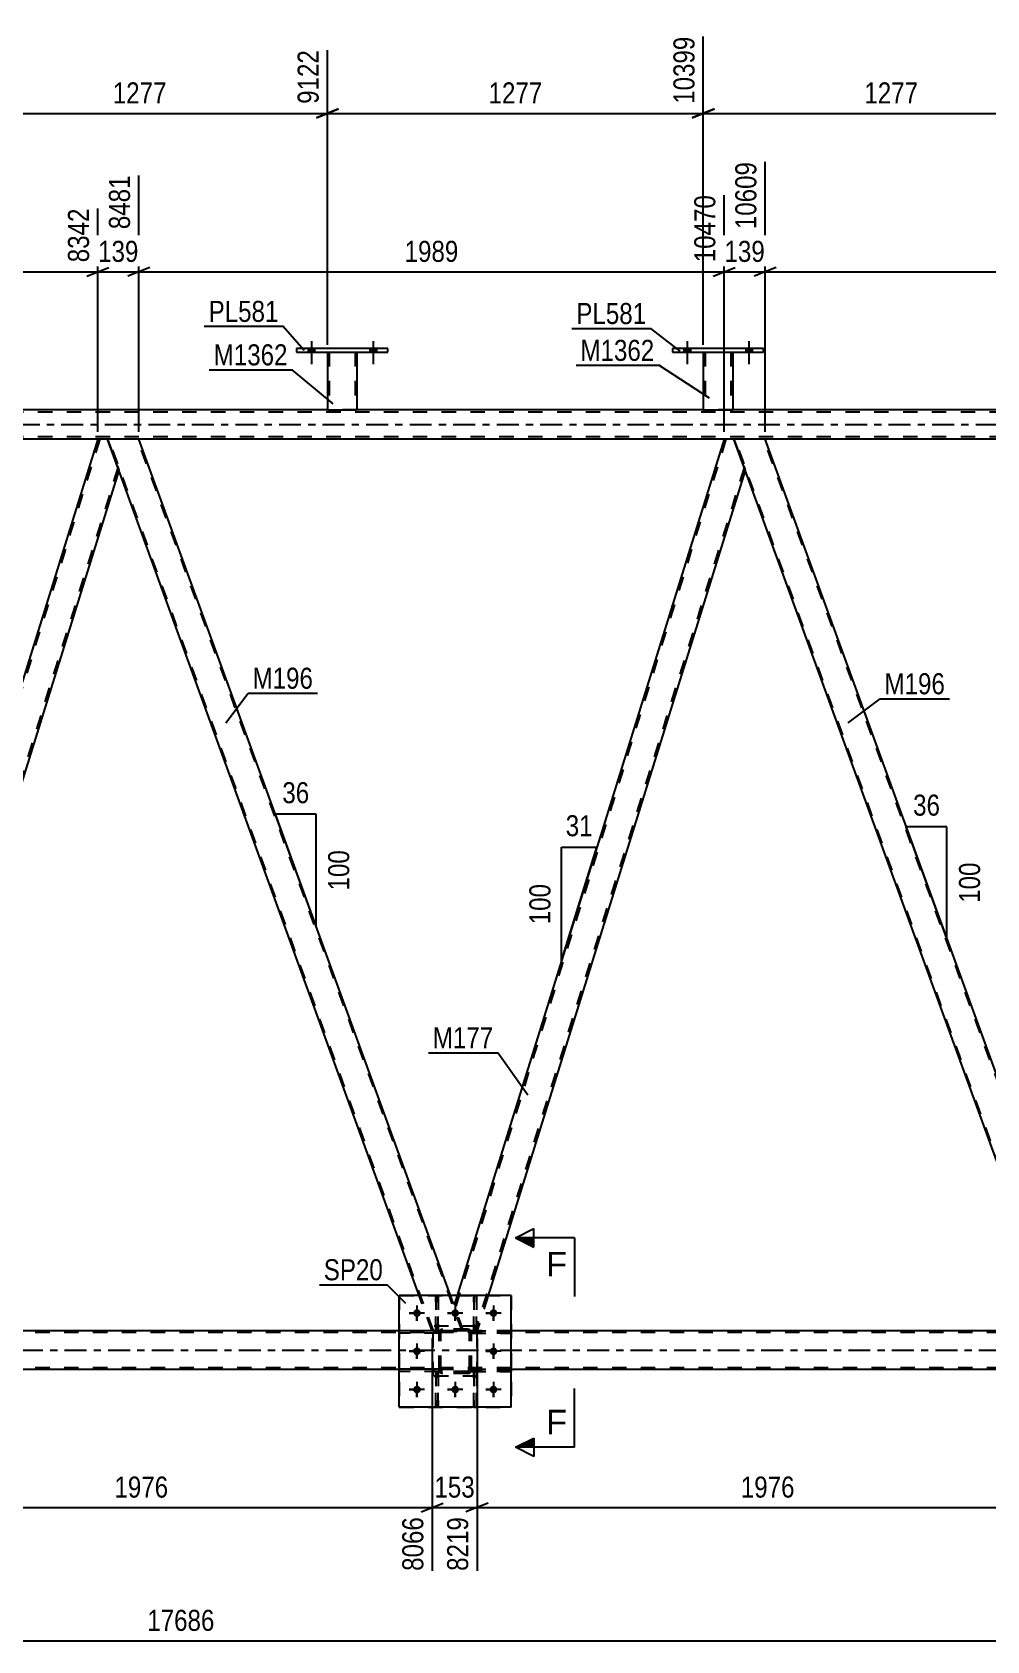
# Model space of a CAD drawing. Header units: millimetres. Extents: x -80 to 761, y -429 to 165.
# Drawn here: x 305.4 to 435.1, y -165.4 to 53.3 of the extents above; entities that cross this region are included whole.
import ezdxf

# ---------------------------------------------------------------- set-up
doc = ezdxf.new("R2010")
doc.units = ezdxf.units.MM
doc.linetypes.add('DXK_LINE_DOT2', pattern=[3.9198, 1.9599, -1.9599])
doc.linetypes.add('DXK_LINE_DOT3', pattern=[5.9187, 2.979, -0.9799, 0.9799, -0.9799])
doc.styles.add('Arial', font='ARIAL.TTF', dxfattribs={"height": 0.2})
doc.styles.add('Arial Narrow', font='ARIALN.TTF', dxfattribs={"height": 0.2})

# ---------------------------------------------------------------- blocks, each defined once
blk = doc.blocks.new('Bolt-814184913-3472 - 3452')
at = {"linetype": 'Continuous'}
for points in [[(393.95, 9.84), (394.83, 9.84), (394.83, 10.32), (393.95, 10.32)], [(402.35, 9.84), (403.23, 9.84), (403.23, 10.32), (402.35, 10.32)]]:
    blk.add_hatch(color=1, dxfattribs=at).paths.add_polyline_path(points)
at = {"color": 1, "linetype": 'Continuous'}
for p, q in [((394.39, 11.32), (394.39, 8.2)), ((402.79, 11.32), (402.79, 8.2)), ((393.95, 10.32), (393.95, 9.84)), ((394.83, 10.32), (394.83, 9.84)), ((402.35, 10.32), (402.35, 9.84)), ((403.23, 10.32), (403.23, 9.84))]:
    blk.add_line(p, q, dxfattribs=at)
blk = doc.blocks.new('Bolt-814184913-3473 - 3452')
at = {"linetype": 'Continuous'}
for points in [[(393.95, 9.84), (394.83, 9.84), (394.83, 10.32), (393.95, 10.32)], [(402.35, 9.84), (403.23, 9.84), (403.23, 10.32), (402.35, 10.32)]]:
    blk.add_hatch(color=1, dxfattribs=at).paths.add_polyline_path(points)
at = {"color": 1, "linetype": 'Continuous'}
for p, q in [((394.39, 11.32), (394.39, 8.2)), ((402.79, 11.32), (402.79, 8.2)), ((393.95, 10.32), (393.95, 9.84)), ((394.83, 10.32), (394.83, 9.84)), ((402.35, 10.32), (402.35, 9.84)), ((403.23, 10.32), (403.23, 9.84))]:
    blk.add_line(p, q, dxfattribs=at)
blk = doc.blocks.new('Bolt-814184913-3476 - 3452')
at = {"linetype": 'Continuous'}
for points in [[(342.87, 9.84), (343.75, 9.84), (343.75, 10.32), (342.87, 10.32)], [(351.27, 9.84), (352.15, 9.84), (352.15, 10.32), (351.27, 10.32)]]:
    blk.add_hatch(color=1, dxfattribs=at).paths.add_polyline_path(points)
at = {"color": 1, "linetype": 'Continuous'}
for p, q in [((343.31, 11.32), (343.31, 8.2)), ((351.71, 11.32), (351.71, 8.2)), ((342.87, 10.32), (342.87, 9.84)), ((343.75, 10.32), (343.75, 9.84)), ((351.27, 10.32), (351.27, 9.84)), ((352.15, 10.32), (352.15, 9.84))]:
    blk.add_line(p, q, dxfattribs=at)
blk = doc.blocks.new('Bolt-814184913-3477 - 3452')
at = {"linetype": 'Continuous'}
for points in [[(342.87, 9.84), (343.75, 9.84), (343.75, 10.32), (342.87, 10.32)], [(351.27, 9.84), (352.15, 9.84), (352.15, 10.32), (351.27, 10.32)]]:
    blk.add_hatch(color=1, dxfattribs=at).paths.add_polyline_path(points)
at = {"color": 1, "linetype": 'Continuous'}
for p, q in [((343.31, 11.32), (343.31, 8.2)), ((351.71, 11.32), (351.71, 8.2)), ((342.87, 10.32), (342.87, 9.84)), ((343.75, 10.32), (343.75, 9.84)), ((351.27, 10.32), (351.27, 9.84)), ((352.15, 10.32), (352.15, 9.84))]:
    blk.add_line(p, q, dxfattribs=at)
blk = doc.blocks.new('Part-814184913-3649 - 3452')
at = {"color": 7, "linetype": 'DXK_LINE_DOT2'}
for p, q in [((365.42, -133.6), (365.42, -128.77)), ((365.42, -128.77), (365.74, -128.77)), ((365.74, -128.77), (365.74, -133.6)), ((365.42, -129.37), (365.74, -129.37)), ((365.74, -133.6), (365.42, -133.6))]:
    blk.add_line(p, q, dxfattribs=at)
blk = doc.blocks.new('Part-814184913-3597 - 3452')
at = {"color": 2, "linetype": 'Continuous'}
for p, q in [((392.39, 10.32), (392.39, 9.84)), ((404.79, 10.32), (392.39, 10.32)), ((392.39, 9.84), (404.79, 9.84)), ((404.79, 9.84), (404.79, 10.32))]:
    blk.add_line(p, q, dxfattribs=at)
blk = doc.blocks.new('Part-814184913-3602 - 3452')
at = {"color": 2, "linetype": 'Continuous'}
for p, q in [((396.59, 9.84), (396.59, 2)), ((400.59, 9.84), (400.59, 2)), ((396.59, 2), (400.59, 2))]:
    blk.add_line(p, q, dxfattribs=at)
at = {"color": 7, "linetype": 'DXK_LINE_DOT2'}
for p, q in [((396.59, 9.84), (400.59, 9.84)), ((396.59, 9.84), (396.59, 9.84)), ((396.59, 9.84), (396.59, 9.84)), ((396.83, 9.84), (396.83, 2)), ((400.35, 9.84), (400.35, 2)), ((400.59, 9.84), (400.59, 9.84)), ((400.59, 9.84), (400.59, 9.84)), ((400.3, 2), (400.34, 2)), ((400.3, 2), (400.34, 2)), ((400.34, 2), (400.35, 2)), ((400.34, 2), (400.35, 2))]:
    blk.add_line(p, q, dxfattribs=at)
blk = doc.blocks.new('Part-814184913-3617 - 3452')
at = {"color": 2, "linetype": 'Continuous'}
for p, q in [((341.31, 10.32), (341.31, 9.84)), ((353.71, 10.32), (341.31, 10.32)), ((341.31, 9.84), (353.71, 9.84)), ((353.71, 9.84), (353.71, 10.32))]:
    blk.add_line(p, q, dxfattribs=at)
blk = doc.blocks.new('Part-814184913-3622 - 3452')
at = {"color": 2, "linetype": 'Continuous'}
for p, q in [((345.51, 9.84), (345.51, 2)), ((349.51, 9.84), (349.51, 2)), ((345.51, 2), (349.51, 2))]:
    blk.add_line(p, q, dxfattribs=at)
at = {"color": 7, "linetype": 'DXK_LINE_DOT2'}
for p, q in [((345.51, 9.84), (349.51, 9.84)), ((345.51, 9.84), (345.51, 9.84)), ((345.51, 9.84), (345.51, 9.84)), ((345.75, 9.84), (345.75, 2)), ((349.27, 9.84), (349.27, 2)), ((349.51, 9.84), (349.51, 9.84)), ((349.51, 9.84), (349.51, 9.84)), ((349.22, 2), (349.26, 2)), ((349.22, 2), (349.26, 2)), ((349.26, 2), (349.27, 2)), ((349.26, 2), (349.27, 2))]:
    blk.add_line(p, q, dxfattribs=at)
blk = doc.blocks.new('Part-814184913-3703 - 3452')
at = {"color": 2, "linetype": 'Continuous'}
for p, q in [((319.86, -2), (315.61, -2)), ((362.23, -118.41), (319.86, -2)), ((357.97, -118.41), (317.14, -6.2))]:
    blk.add_line(p, q, dxfattribs=at)
at = {"color": 7, "linetype": 'DXK_LINE_DOT2'}
for p, q in [((315.61, -2), (317.14, -6.2)), ((359.9, -123.22), (315.78, -2)), ((363.81, -123.22), (319.69, -2)), ((359.73, -123.22), (357.97, -118.41)), ((363.98, -123.22), (362.23, -118.41)), ((363.98, -123.22), (359.73, -123.22))]:
    blk.add_line(p, q, dxfattribs=at)
blk = doc.blocks.new('Part-814184913-3708 - 3452')
at = {"color": 2, "linetype": 'Continuous'}
for p, q in [((314.29, -2), (277.59, -119.75)), ((315.61, -2), (314.29, -2)), ((317.14, -6.2), (315.61, -2)), ((317.15, -6.25), (280.69, -123.22)), ((278.85, -123.22), (277.6, -119.8))]:
    blk.add_line(p, q, dxfattribs=at)
at = {"color": 7, "linetype": 'DXK_LINE_DOT2'}
for p, q in [((314.54, -2), (277.72, -120.12)), ((317.02, -5.88), (280.44, -123.22)), ((317.15, -6.25), (317.14, -6.2)), ((317.15, -6.25), (317.14, -6.2)), ((277.59, -119.75), (277.6, -119.8)), ((280.69, -123.22), (278.85, -123.22))]:
    blk.add_line(p, q, dxfattribs=at)
blk = doc.blocks.new('Part-814184913-3718 - 3452')
at = {"color": 7, "linetype": 'DXK_LINE_DOT2'}
for p, q in [((355.27, -118.41), (370.47, -118.41)), ((355.27, -118.41), (355.27, -133.61)), ((370.47, -118.41), (370.47, -133.61)), ((355.27, -133.61), (370.47, -133.61))]:
    blk.add_line(p, q, dxfattribs=at)
blk = doc.blocks.new('Part-814184913-3723 - 3452')
at = {"color": 7, "linetype": 'DXK_LINE_DOT2'}
for p, q in [((640.93, -123.46), (37.91, -123.46)), ((370.47, -123.22), (355.27, -123.22)), ((640.93, -128.26), (37.12, -128.26)), ((370.47, -128.5), (355.27, -128.5))]:
    blk.add_line(p, q, dxfattribs=at)
at = {"color": 2, "linetype": 'Continuous'}
for p, q in [((355.27, -123.22), (200.2, -123.22)), ((525.54, -123.22), (370.47, -123.22)), ((355.27, -128.5), (200.2, -128.5)), ((525.54, -128.5), (370.47, -128.5))]:
    blk.add_line(p, q, dxfattribs=at)
at = {"color": 7, "linetype": 'DXK_LINE_DOT3'}
blk.add_line((37.51, -125.86), (640.93, -125.86), dxfattribs=at)
blk = doc.blocks.new('Part-814184913-3728 - 3452')
at = {"color": 2, "linetype": 'Continuous'}
for p, q in [((370.47, -118.41), (355.27, -118.41)), ((355.27, -133.61), (355.27, -118.41)), ((370.47, -133.61), (370.47, -118.41)), ((370.47, -133.61), (355.27, -133.61))]:
    blk.add_line(p, q, dxfattribs=at)
blk = doc.blocks.new('Part-814184913-3860 - 3452')
at = {"color": 7, "linetype": 'DXK_LINE_DOT2'}
for p, q in [((365.87, -122.6), (359.87, -122.6)), ((359.87, -129.4), (359.87, -122.6)), ((365.87, -129.4), (365.87, -122.6)), ((365.87, -129.4), (359.87, -129.4))]:
    blk.add_line(p, q, dxfattribs=at)
blk = doc.blocks.new('Part-814184913-3731 - 3452')
at = {"color": 7, "linetype": 'DXK_LINE_DOT2'}
for p, q in [((360.22, -123.25), (360.22, -118.4)), ((360.22, -118.4), (360.54, -118.4)), ((360.54, -118.4), (360.54, -123.25)), ((360.22, -122.65), (360.54, -122.65)), ((360.54, -123.25), (360.22, -123.25))]:
    blk.add_line(p, q, dxfattribs=at)
blk = doc.blocks.new('Part-814184913-3752 - 3452')
at = {"color": 7, "linetype": 'DXK_LINE_DOT2'}
for p, q in [((629.53, 1.68), (25.23, 1.68)), ((349.51, 2), (345.51, 2)), ((400.59, 2), (396.59, 2)), ((629.53, -1.68), (25.23, -1.68)), ((319.86, -2), (314.29, -2)), ((405, -2), (399.42, -2))]:
    blk.add_line(p, q, dxfattribs=at)
at = {"color": 7, "linetype": 'DXK_LINE_DOT3'}
blk.add_line((25.23, 0), (629.53, 0), dxfattribs=at)
at = {"color": 2, "linetype": 'Continuous'}
for p, q in [((345.51, 2), (298.43, 2)), ((396.59, 2), (349.51, 2)), ((447.68, 2), (400.59, 2)), ((314.29, -2), (234.73, -2)), ((399.42, -2), (319.86, -2)), ((484.56, -2), (405, -2))]:
    blk.add_line(p, q, dxfattribs=at)
blk = doc.blocks.new('Part-814184913-3758 - 3452')
at = {"color": 7, "linetype": 'DXK_LINE_DOT2'}
for p, q in [((399.67, -2), (362.86, -120.12)), ((402.15, -5.88), (365.58, -123.22)), ((402.29, -6.25), (402.27, -6.2)), ((402.29, -6.25), (402.27, -6.2)), ((363.14, -118.41), (362.72, -119.75)), ((363.98, -123.22), (362.72, -119.75)), ((367.33, -118.41), (365.83, -123.22)), ((365.83, -123.22), (363.98, -123.22))]:
    blk.add_line(p, q, dxfattribs=at)
at = {"color": 2, "linetype": 'Continuous'}
for p, q in [((399.42, -2), (363.14, -118.41)), ((400.74, -2), (399.42, -2)), ((402.27, -6.2), (400.74, -2)), ((402.29, -6.25), (367.33, -118.41))]:
    blk.add_line(p, q, dxfattribs=at)
blk = doc.blocks.new('Part-814184913-3892 - 3452')
at = {"color": 7, "linetype": 'DXK_LINE_DOT2'}
for p, q in [((360.67, -128.44), (355.27, -128.44)), ((355.27, -128.76), (355.27, -128.44)), ((360.67, -128.76), (355.27, -128.76)), ((360.07, -128.76), (360.07, -128.44)), ((360.67, -128.44), (360.67, -128.76))]:
    blk.add_line(p, q, dxfattribs=at)
blk = doc.blocks.new('Part-814184913-3763 - 3452')
at = {"color": 2, "linetype": 'Continuous'}
for p, q in [((405, -2), (400.74, -2)), ((447.87, -119.8), (405, -2)), ((444.86, -123.22), (402.27, -6.2))]:
    blk.add_line(p, q, dxfattribs=at)
at = {"color": 7, "linetype": 'DXK_LINE_DOT2'}
for p, q in [((400.74, -2), (402.27, -6.2)), ((445.03, -123.22), (400.91, -2)), ((448.95, -123.22), (404.83, -2)), ((449.12, -123.22), (447.87, -119.8)), ((444.86, -123.22), (449.12, -123.22))]:
    blk.add_line(p, q, dxfattribs=at)
blk = doc.blocks.new('Part-814184913-3890 - 3452')
at = {"color": 7, "linetype": 'DXK_LINE_DOT2'}
for p, q in [((365.07, -128.76), (365.07, -128.44)), ((365.07, -128.44), (370.47, -128.44)), ((370.47, -128.76), (365.07, -128.76)), ((365.67, -128.76), (365.67, -128.44)), ((370.47, -128.44), (370.47, -128.76))]:
    blk.add_line(p, q, dxfattribs=at)
blk = doc.blocks.new('Part-814184913-3888 - 3452')
at = {"color": 7, "linetype": 'DXK_LINE_DOT2'}
for p, q in [((365.87, -122.6), (359.87, -122.6)), ((359.87, -129.4), (359.87, -122.6)), ((365.87, -129.4), (365.87, -122.6)), ((365.87, -129.4), (359.87, -129.4))]:
    blk.add_line(p, q, dxfattribs=at)
blk = doc.blocks.new('Part-814184913-3778 - 3452')
at = {"color": 7, "linetype": 'DXK_LINE_DOT2'}
for p, q in [((370.47, -123.24), (365.07, -123.24)), ((365.07, -123.24), (365.07, -123.56)), ((365.07, -123.56), (370.47, -123.56)), ((365.67, -123.56), (365.67, -123.24)), ((370.47, -123.56), (370.47, -123.24))]:
    blk.add_line(p, q, dxfattribs=at)
blk = doc.blocks.new('Part-814184913-3781 - 3452')
at = {"color": 7, "linetype": 'DXK_LINE_DOT2'}
for p, q in [((370.47, -128.44), (365.07, -128.44)), ((365.07, -128.44), (365.07, -128.76)), ((365.07, -128.76), (370.47, -128.76)), ((365.67, -128.76), (365.67, -128.44)), ((370.47, -128.76), (370.47, -128.44))]:
    blk.add_line(p, q, dxfattribs=at)
blk = doc.blocks.new('Part-814184913-3784 - 3452')
at = {"color": 7, "linetype": 'DXK_LINE_DOT2'}
for p, q in [((360.67, -123.24), (355.27, -123.24)), ((355.27, -123.24), (355.27, -123.56)), ((360.67, -123.56), (355.27, -123.56)), ((360.07, -123.56), (360.07, -123.24)), ((360.67, -123.56), (360.67, -123.24))]:
    blk.add_line(p, q, dxfattribs=at)
blk = doc.blocks.new('Part-814184913-3787 - 3452')
at = {"color": 7, "linetype": 'DXK_LINE_DOT2'}
for p, q in [((360.67, -128.44), (355.27, -128.44)), ((355.27, -128.44), (355.27, -128.76)), ((360.67, -128.76), (355.27, -128.76)), ((360.07, -128.76), (360.07, -128.44)), ((360.67, -128.76), (360.67, -128.44))]:
    blk.add_line(p, q, dxfattribs=at)
blk = doc.blocks.new('Part-814184913-3813 - 3452')
at = {"color": 7, "linetype": 'DXK_LINE_DOT2'}
for p, q in [((360.54, -128.77), (360.22, -128.77)), ((360.22, -128.77), (360.22, -133.6)), ((360.54, -133.6), (360.54, -128.77)), ((360.22, -129.37), (360.54, -129.37)), ((360.22, -133.6), (360.54, -133.6))]:
    blk.add_line(p, q, dxfattribs=at)
blk = doc.blocks.new('Part-814184913-3836 - 3452')
at = {"color": 7, "linetype": 'DXK_LINE_DOT2'}
for p, q in [((365.74, -128.77), (365.42, -128.77)), ((365.42, -128.77), (365.42, -133.6)), ((365.74, -133.6), (365.74, -128.77)), ((365.42, -129.37), (365.74, -129.37)), ((365.42, -133.6), (365.74, -133.6))]:
    blk.add_line(p, q, dxfattribs=at)
blk = doc.blocks.new('Part-814184913-3847 - 3452')
at = {"color": 7, "linetype": 'DXK_LINE_DOT2'}
for p, q in [((365.42, -123.25), (365.42, -118.4)), ((365.42, -118.4), (365.74, -118.4)), ((365.74, -118.4), (365.74, -123.25)), ((365.42, -122.65), (365.74, -122.65)), ((365.74, -123.25), (365.42, -123.25))]:
    blk.add_line(p, q, dxfattribs=at)
blk = doc.blocks.new('Bolt-814184913-3848 - 3452')
at = {"linetype": 'Continuous'}
for points in [[(358.19, -120.81, -1), (357.15, -120.81, -1)], [(363.39, -120.81, -1), (362.35, -120.81, -1)], [(368.59, -120.81, -1), (367.55, -120.81, -1)], [(358.19, -126.01, -1), (357.15, -126.01, -1)], [(368.59, -126.01, -1), (367.55, -126.01, -1)], [(358.19, -131.21, -1), (357.15, -131.21, -1)], [(363.39, -131.21, -1), (362.35, -131.21, -1)], [(368.59, -131.21, -1), (367.55, -131.21, -1)]]:
    blk.add_hatch(color=1, dxfattribs=at).paths.add_polyline_path(points)
at = {"color": 1, "linetype": 'Continuous'}
for p, q in [((357.67, -119.77), (357.67, -121.85)), ((362.87, -119.77), (362.87, -121.85)), ((368.07, -119.77), (368.07, -121.85)), ((358.71, -120.81), (356.63, -120.81)), ((363.91, -120.81), (361.83, -120.81)), ((369.11, -120.81), (367.03, -120.81)), ((358.71, -126.01), (356.63, -126.01)), ((357.67, -124.97), (357.67, -127.05)), ((369.11, -126.01), (367.03, -126.01)), ((368.07, -124.97), (368.07, -127.05)), ((358.71, -131.21), (356.63, -131.21)), ((357.67, -130.17), (357.67, -132.25)), ((363.91, -131.21), (361.83, -131.21)), ((362.87, -130.17), (362.87, -132.25)), ((369.11, -131.21), (367.03, -131.21)), ((368.07, -130.17), (368.07, -132.25))]:
    blk.add_line(p, q, dxfattribs=at)
blk = doc.blocks.new('Bolt-814184913-3849 - 3452')
at = {"color": 1, "linetype": 'Continuous'}
for p, q in [((357.67, -119.77), (357.67, -120.46)), ((362.87, -119.77), (362.87, -120.46)), ((368.07, -119.77), (368.07, -120.46)), ((356.63, -120.81), (357.32, -120.81)), ((357.67, -121.85), (357.67, -121.15)), ((358.71, -120.81), (358.01, -120.81)), ((361.83, -120.81), (362.52, -120.81)), ((362.87, -121.85), (362.87, -121.15)), ((363.91, -120.81), (363.21, -120.81)), ((367.03, -120.81), (367.72, -120.81)), ((368.07, -121.85), (368.07, -121.15)), ((369.11, -120.81), (368.41, -120.81)), ((356.63, -126.01), (357.32, -126.01)), ((357.67, -124.97), (357.67, -125.66)), ((357.67, -127.05), (357.67, -126.35)), ((358.71, -126.01), (358.01, -126.01)), ((367.03, -126.01), (367.72, -126.01)), ((368.07, -124.97), (368.07, -125.66)), ((368.07, -127.05), (368.07, -126.35)), ((369.11, -126.01), (368.41, -126.01)), ((356.63, -131.21), (357.32, -131.21)), ((357.67, -130.17), (357.67, -130.86)), ((358.71, -131.21), (358.01, -131.21)), ((361.83, -131.21), (362.52, -131.21)), ((362.87, -130.17), (362.87, -130.86)), ((363.91, -131.21), (363.21, -131.21)), ((367.03, -131.21), (367.72, -131.21)), ((368.07, -130.17), (368.07, -130.86)), ((369.11, -131.21), (368.41, -131.21)), ((357.67, -132.25), (357.67, -131.55)), ((362.87, -132.25), (362.87, -131.55)), ((368.07, -132.25), (368.07, -131.55))]:
    blk.add_line(p, q, dxfattribs=at)
blk = doc.blocks.new('Part-814184913-3855 - 3452')
at = {"color": 7, "linetype": 'DXK_LINE_DOT2'}
for p, q in [((360.22, -133.6), (360.22, -128.77)), ((360.22, -128.77), (360.54, -128.77)), ((360.54, -128.77), (360.54, -133.6)), ((360.22, -129.37), (360.54, -129.37)), ((360.54, -133.6), (360.22, -133.6))]:
    blk.add_line(p, q, dxfattribs=at)
blk = doc.blocks.new('Part-814184913-3859 - 3452')
at = {"color": 7, "linetype": 'DXK_LINE_DOT2'}
for p, q in [((360.67, -123.49), (360.7, -123.3)), ((360.7, -123.3), (360.67, -123.49)), ((360.67, -128.53), (360.67, -123.49)), ((360.91, -123.49), (360.93, -123.39)), ((360.91, -128.53), (360.91, -123.49)), ((360.93, -123.39), (360.98, -123.32)), ((360.96, -123.04), (361.15, -123.01)), ((361.15, -123.01), (360.96, -123.04)), ((360.98, -123.32), (361.06, -123.26)), ((361.06, -123.26), (361.15, -123.25)), ((364.59, -123.01), (361.15, -123.01)), ((361.15, -123.25), (364.59, -123.25)), ((364.59, -123.01), (364.77, -123.04)), ((364.77, -123.04), (364.59, -123.01)), ((364.59, -123.25), (364.68, -123.26)), ((364.68, -123.26), (364.76, -123.32)), ((364.76, -123.32), (364.81, -123.39)), ((364.81, -123.39), (364.83, -123.49)), ((364.83, -128.53), (364.83, -123.49)), ((365.03, -123.3), (365.07, -123.49)), ((365.07, -123.49), (365.03, -123.3)), ((365.07, -128.53), (365.07, -123.49)), ((360.7, -128.71), (360.67, -128.53)), ((360.67, -128.53), (360.7, -128.71)), ((360.93, -128.62), (360.91, -128.53)), ((360.98, -128.69), (360.93, -128.62)), ((361.15, -129.01), (360.96, -128.97)), ((360.96, -128.97), (361.15, -129.01)), ((361.06, -128.75), (360.98, -128.69)), ((361.15, -128.77), (361.06, -128.75)), ((364.59, -128.77), (361.15, -128.77)), ((364.59, -129.01), (361.15, -129.01)), ((364.68, -128.75), (364.59, -128.77)), ((364.77, -128.97), (364.59, -129.01)), ((364.59, -129.01), (364.77, -128.97)), ((364.76, -128.69), (364.68, -128.75)), ((364.81, -128.62), (364.76, -128.69)), ((364.83, -128.53), (364.81, -128.62)), ((365.07, -128.53), (365.03, -128.71)), ((365.03, -128.71), (365.07, -128.53))]:
    blk.add_line(p, q, dxfattribs=at)
at = {"color": 7, "linetype": 'DXK_LINE_DOT3'}
blk.add_line((362.87, -126.01), (362.87, -126.01), dxfattribs=at)
at = {"color": 7, "linetype": 'DXK_LINE_DOT2'}
for centre, start, end in [((361.15, -123.49), 112.5, 157.5), ((361.15, -123.49), 112.5, 157.5), ((364.59, -123.49), 22.5, 67.5), ((364.59, -123.49), 22.5, 67.5), ((361.15, -128.53), 202.5, 247.5), ((361.15, -128.53), 202.5, 247.5), ((364.59, -128.53), 292.5, 337.5), ((364.59, -128.53), 292.5, 337.5)]:
    blk.add_arc(centre, 0.48, start, end, dxfattribs=at)
blk = doc.blocks.new('Part-814184913-3861 - 3452')
at = {"color": 7, "linetype": 'DXK_LINE_DOT2'}
for p, q in [((365.07, -123.56), (365.07, -123.24)), ((365.07, -123.24), (370.47, -123.24)), ((370.47, -123.56), (365.07, -123.56)), ((365.67, -123.56), (365.67, -123.24)), ((370.47, -123.24), (370.47, -123.56))]:
    blk.add_line(p, q, dxfattribs=at)
blk = doc.blocks.new('Part-814184913-3864 - 3452')
at = {"color": 7, "linetype": 'DXK_LINE_DOT2'}
for p, q in [((365.42, -118.4), (365.42, -123.25)), ((365.74, -118.4), (365.42, -118.4)), ((365.74, -123.25), (365.74, -118.4)), ((365.42, -122.65), (365.74, -122.65)), ((365.42, -123.25), (365.74, -123.25))]:
    blk.add_line(p, q, dxfattribs=at)
blk = doc.blocks.new('Part-814184913-3889 - 3452')
at = {"color": 7, "linetype": 'DXK_LINE_DOT2'}
for p, q in [((360.67, -123.49), (360.7, -123.3)), ((360.7, -123.3), (360.67, -123.49)), ((360.67, -128.53), (360.67, -123.49)), ((360.91, -123.49), (360.93, -123.39)), ((360.91, -128.53), (360.91, -123.49)), ((360.93, -123.39), (360.98, -123.32)), ((360.96, -123.04), (361.15, -123.01)), ((361.15, -123.01), (360.96, -123.04)), ((360.98, -123.32), (361.06, -123.26)), ((361.06, -123.26), (361.15, -123.25)), ((364.59, -123.01), (361.15, -123.01)), ((361.15, -123.25), (364.59, -123.25)), ((364.59, -123.01), (364.77, -123.04)), ((364.77, -123.04), (364.59, -123.01)), ((364.59, -123.25), (364.68, -123.26)), ((364.68, -123.26), (364.76, -123.32)), ((364.76, -123.32), (364.81, -123.39)), ((364.81, -123.39), (364.83, -123.49)), ((364.83, -128.53), (364.83, -123.49)), ((365.03, -123.3), (365.07, -123.49)), ((365.07, -123.49), (365.03, -123.3)), ((365.07, -128.53), (365.07, -123.49)), ((360.7, -128.71), (360.67, -128.53)), ((360.67, -128.53), (360.7, -128.71)), ((360.93, -128.62), (360.91, -128.53)), ((360.98, -128.69), (360.93, -128.62)), ((361.15, -129.01), (360.96, -128.97)), ((360.96, -128.97), (361.15, -129.01)), ((361.06, -128.75), (360.98, -128.69)), ((361.15, -128.77), (361.06, -128.75)), ((364.59, -128.77), (361.15, -128.77)), ((364.59, -129.01), (361.15, -129.01)), ((364.68, -128.75), (364.59, -128.77)), ((364.77, -128.97), (364.59, -129.01)), ((364.59, -129.01), (364.77, -128.97)), ((364.76, -128.69), (364.68, -128.75)), ((364.81, -128.62), (364.76, -128.69)), ((364.83, -128.53), (364.81, -128.62)), ((365.07, -128.53), (365.03, -128.71)), ((365.03, -128.71), (365.07, -128.53))]:
    blk.add_line(p, q, dxfattribs=at)
at = {"color": 7, "linetype": 'DXK_LINE_DOT3'}
blk.add_line((362.87, -126.01), (362.87, -126.01), dxfattribs=at)
at = {"color": 7, "linetype": 'DXK_LINE_DOT2'}
for centre, start, end in [((361.15, -123.49), 112.5, 157.5), ((361.15, -123.49), 112.5, 157.5), ((364.59, -123.49), 22.5, 67.5), ((364.59, -123.49), 22.5, 67.5), ((361.15, -128.53), 202.5, 247.5), ((361.15, -128.53), 202.5, 247.5), ((364.59, -128.53), 292.5, 337.5), ((364.59, -128.53), 292.5, 337.5)]:
    blk.add_arc(centre, 0.48, start, end, dxfattribs=at)
blk = doc.blocks.new('Part-814184913-3891 - 3452')
at = {"color": 7, "linetype": 'DXK_LINE_DOT2'}
for p, q in [((360.67, -123.24), (355.27, -123.24)), ((355.27, -123.56), (355.27, -123.24)), ((360.67, -123.56), (355.27, -123.56)), ((360.07, -123.56), (360.07, -123.24)), ((360.67, -123.24), (360.67, -123.56))]:
    blk.add_line(p, q, dxfattribs=at)
blk = doc.blocks.new('Part-814184913-3893 - 3452')
at = {"color": 7, "linetype": 'DXK_LINE_DOT2'}
for p, q in [((360.22, -118.4), (360.22, -123.25)), ((360.54, -118.4), (360.22, -118.4)), ((360.54, -123.25), (360.54, -118.4)), ((360.22, -122.65), (360.54, -122.65)), ((360.22, -123.25), (360.54, -123.25))]:
    blk.add_line(p, q, dxfattribs=at)
blk = doc.blocks.new('StraightDimension-814184913-4367 - 3452')
at = {"color": 7, "linetype": 'Continuous'}
for p, q in [((319.86, -1), (319.86, 33.87)), ((399.42, -1), (399.42, 31.2)), ((321.36, 21.36), (318.36, 20.16)), ((319.86, 20.76), (399.42, 20.76)), ((397.92, 20.16), (400.92, 21.36))]:
    blk.add_line(p, q, dxfattribs=at)
at = {"color": 0, "linetype": 'Continuous'}
blk.add_wipeout([(398.82, 31.8), (394.62, 31.8), (394.62, 21.46), (398.82, 21.46)], dxfattribs=at)
at = {"color": 0}
blk.add_wipeout([(363.9, 21.51), (363.9, 25.71), (355.39, 25.71), (355.39, 21.51)], dxfattribs=at)
at = {"color": 3, "linetype": 'Continuous', "style": 'Arial Narrow'}
blk.add_text('10470', height=2.863, rotation=90.0002, dxfattribs=at).set_placement((398.22, 22.06))
at = {"color": 3, "style": 'Arial Narrow'}
blk.add_text('1989', height=2.863, dxfattribs=at).set_placement((355.99, 22.11))
blk = doc.blocks.new('StraightDimension-814184913-17701 - 3452')
at = {"color": 7, "linetype": 'Continuous'}
for p, q in [((359.73, -124.22), (359.73, -155.86)), ((365.83, -124.22), (365.83, -155.86)), ((358.23, -147.85), (361.23, -146.65)), ((359.73, -147.25), (365.83, -147.25)), ((367.33, -146.65), (364.33, -147.85))]:
    blk.add_line(p, q, dxfattribs=at)
at = {"color": 0}
blk.add_wipeout([(366.12, -146.5), (366.12, -142.3), (359.44, -142.3), (359.44, -146.5)], dxfattribs=at)
at = {"color": 0, "linetype": 'Continuous'}
blk.add_wipeout([(365.23, -147.95), (361.03, -147.95), (361.03, -156.46), (365.23, -156.46)], dxfattribs=at)
at = {"color": 3, "style": 'Arial Narrow'}
blk.add_text('153', height=2.863, dxfattribs=at).set_placement((360.04, -145.9))
at = {"color": 3, "linetype": 'Continuous', "style": 'Arial Narrow'}
blk.add_text('8219', height=2.863, rotation=90.0002, dxfattribs=at).set_placement((364.63, -155.86))
blk = doc.blocks.new('StraightDimension-814184913-17962 - 3452')
at = {"color": 7, "linetype": 'Continuous'}
for p, q in [((294.43, 10.84), (294.43, 50.91)), ((345.51, 10.84), (345.51, 50.91)), ((295.93, 42.9), (292.93, 41.7)), ((294.43, 42.3), (345.51, 42.3)), ((344.01, 41.7), (347.01, 42.9))]:
    blk.add_line(p, q, dxfattribs=at)
at = {"color": 0, "linetype": 'Continuous'}
blk.add_wipeout([(344.91, 51.51), (340.71, 51.51), (340.71, 43), (344.91, 43)], dxfattribs=at)
at = {"color": 0}
blk.add_wipeout([(324.23, 43.05), (324.23, 47.25), (315.72, 47.25), (315.72, 43.05)], dxfattribs=at)
at = {"color": 3, "linetype": 'Continuous', "style": 'Arial Narrow'}
blk.add_text('9122', height=2.863, rotation=90.0002, dxfattribs=at).set_placement((344.31, 43.6))
at = {"color": 3, "style": 'Arial Narrow'}
blk.add_text('1277', height=2.863, dxfattribs=at).set_placement((316.32, 43.65))
blk = doc.blocks.new('StraightDimension-814184913-17700 - 3452')
at = {"color": 7, "linetype": 'Continuous'}
for p, q in [((365.83, -124.22), (365.83, -155.86)), ((444.86, -124.22), (444.86, -157.69)), ((367.33, -146.65), (364.33, -147.85)), ((365.83, -147.25), (444.86, -147.25)), ((443.36, -147.85), (446.36, -146.65))]:
    blk.add_line(p, q, dxfattribs=at)
at = {"color": 0}
blk.add_wipeout([(409.6, -146.5), (409.6, -142.3), (401.09, -142.3), (401.09, -146.5)], dxfattribs=at)
at = {"color": 0, "linetype": 'Continuous'}
blk.add_wipeout([(444.26, -147.95), (440.06, -147.95), (440.06, -158.29), (444.26, -158.29)], dxfattribs=at)
at = {"color": 3, "style": 'Arial Narrow'}
blk.add_text('1976', height=2.863, dxfattribs=at).set_placement((401.69, -145.9))
at = {"color": 3, "linetype": 'Continuous', "style": 'Arial Narrow'}
blk.add_text('10195', height=2.863, rotation=90.0002, dxfattribs=at).set_placement((443.66, -157.69))
blk = doc.blocks.new('AngleDimension-814184913-5009 - 3452')
at = {"color": 7, "linetype": 'Continuous'}
for p, q in [((426.76, -61.78), (424.17, -54.68)), ((429.71, -54.68), (424.17, -54.68)), ((429.71, -69.9), (424.17, -54.68)), ((429.71, -69.9), (429.71, -54.68))]:
    blk.add_line(p, q, dxfattribs=at)
at = {"color": 0}
for points in [[(429.37, -53.78), (429.37, -49.58), (424.51, -49.58), (424.51, -53.78)], [(434.81, -58.95), (430.61, -58.95), (430.61, -65.63), (434.81, -65.63)]]:
    blk.add_wipeout(points, dxfattribs=at)
at = {"color": 3, "style": 'Arial Narrow'}
blk.add_text('36', height=2.863, dxfattribs=at).set_placement((425.11, -53.18))
blk.add_text('100', height=2.863, rotation=90.0002, dxfattribs=at).set_placement((434.21, -65.03))
blk = doc.blocks.new('StraightDimension-814184913-4540 - 3452')
at = {"color": 7, "linetype": 'Continuous'}
blk.add_line((-0.64, -165.37), (651.79, -165.37), dxfattribs=at)
at = {"color": 0}
blk.add_wipeout([(330.75, -164.62), (330.75, -160.42), (320.41, -160.42), (320.41, -164.62)], dxfattribs=at)
at = {"color": 3, "style": 'Arial Narrow'}
blk.add_text('17686', height=2.863, dxfattribs=at).set_placement((321.01, -164.02))
blk = doc.blocks.new('StraightDimension-814184913-4415 - 3452')
at = {"color": 7, "linetype": 'Continuous'}
for p, q in [((234.73, -1), (234.73, 33.87)), ((314.29, -1), (314.29, 29.37)), ((236.23, 21.36), (233.23, 20.16)), ((234.73, 20.76), (314.29, 20.76)), ((312.79, 20.16), (315.79, 21.36))]:
    blk.add_line(p, q, dxfattribs=at)
at = {"color": 0, "linetype": 'Continuous'}
blk.add_wipeout([(313.69, 29.97), (309.49, 29.97), (309.49, 21.46), (313.69, 21.46)], dxfattribs=at)
at = {"color": 0}
blk.add_wipeout([(278.77, 21.51), (278.77, 25.71), (270.25, 25.71), (270.25, 21.51)], dxfattribs=at)
at = {"color": 3, "linetype": 'Continuous', "style": 'Arial Narrow'}
blk.add_text('8342', height=2.863, rotation=90.0002, dxfattribs=at).set_placement((313.09, 22.06))
at = {"color": 3, "style": 'Arial Narrow'}
blk.add_text('1989', height=2.863, dxfattribs=at).set_placement((270.85, 22.11))
blk = doc.blocks.new('StraightDimension-814184913-4319 - 3452')
at = {"color": 7, "linetype": 'Continuous'}
for p, q in [((405, -1), (405, 35.7)), ((484.56, -1), (484.56, 31.2)), ((406.5, 21.36), (403.5, 20.16)), ((405, 20.76), (484.56, 20.76)), ((483.06, 20.16), (486.06, 21.36))]:
    blk.add_line(p, q, dxfattribs=at)
at = {"color": 0, "linetype": 'Continuous'}
blk.add_wipeout([(483.96, 31.8), (479.76, 31.8), (479.76, 21.46), (483.96, 21.46)], dxfattribs=at)
at = {"color": 0}
blk.add_wipeout([(449.03, 21.51), (449.03, 25.71), (440.52, 25.71), (440.52, 21.51)], dxfattribs=at)
at = {"color": 3, "linetype": 'Continuous', "style": 'Arial Narrow'}
blk.add_text('12598', height=2.863, rotation=90.0002, dxfattribs=at).set_placement((483.36, 22.06))
at = {"color": 3, "style": 'Arial Narrow'}
blk.add_text('1989', height=2.863, dxfattribs=at).set_placement((441.12, 22.11))
blk = doc.blocks.new('StraightDimension-814184913-4343 - 3452')
at = {"color": 7, "linetype": 'Continuous'}
for p, q in [((405, -1), (405, 35.7)), ((399.42, -1), (399.42, 31.2)), ((397.92, 20.16), (400.92, 21.36)), ((399.42, 20.76), (405, 20.76)), ((406.5, 21.36), (403.5, 20.16))]:
    blk.add_line(p, q, dxfattribs=at)
at = {"color": 0}
blk.add_wipeout([(405.55, 21.51), (405.55, 25.71), (398.87, 25.71), (398.87, 21.51)], dxfattribs=at)
at = {"color": 0, "linetype": 'Continuous'}
blk.add_wipeout([(404.4, 36.3), (400.2, 36.3), (400.2, 25.96), (404.4, 25.96)], dxfattribs=at)
at = {"color": 3, "linetype": 'Continuous', "style": 'Arial Narrow'}
blk.add_text('10609', height=2.863, rotation=90.0002, dxfattribs=at).set_placement((403.8, 26.56))
at = {"color": 3, "style": 'Arial Narrow'}
blk.add_text('139', height=2.863, dxfattribs=at).set_placement((399.47, 22.11))
blk = doc.blocks.new('StraightDimension-814184913-4391 - 3452')
at = {"color": 7, "linetype": 'Continuous'}
for p, q in [((319.86, -1), (319.86, 33.87)), ((314.29, -1), (314.29, 29.37)), ((312.79, 20.16), (315.79, 21.36)), ((314.29, 20.76), (319.86, 20.76)), ((321.36, 21.36), (318.36, 20.16))]:
    blk.add_line(p, q, dxfattribs=at)
at = {"color": 0}
blk.add_wipeout([(320.42, 21.51), (320.42, 25.71), (313.73, 25.71), (313.73, 21.51)], dxfattribs=at)
at = {"color": 0, "linetype": 'Continuous'}
blk.add_wipeout([(319.26, 34.47), (315.06, 34.47), (315.06, 25.96), (319.26, 25.96)], dxfattribs=at)
at = {"color": 3, "linetype": 'Continuous', "style": 'Arial Narrow'}
blk.add_text('8481', height=2.863, rotation=90.0002, dxfattribs=at).set_placement((318.66, 26.56))
at = {"color": 3, "style": 'Arial Narrow'}
blk.add_text('139', height=2.863, dxfattribs=at).set_placement((314.33, 22.11))
blk = doc.blocks.new('AngleDimension-814184913-4981 - 3452')
at = {"color": 7, "linetype": 'Continuous'}
for p, q in [((341.14, -60.46), (338.42, -52.99)), ((343.96, -52.99), (338.42, -52.99)), ((343.96, -68.22), (338.42, -52.99)), ((343.96, -68.22), (343.96, -52.99))]:
    blk.add_line(p, q, dxfattribs=at)
at = {"color": 0}
for points in [[(343.62, -52.09), (343.62, -47.89), (338.77, -47.89), (338.77, -52.09)], [(349.06, -57.26), (344.86, -57.26), (344.86, -63.95), (349.06, -63.95)]]:
    blk.add_wipeout(points, dxfattribs=at)
at = {"color": 3, "style": 'Arial Narrow'}
blk.add_text('36', height=2.863, dxfattribs=at).set_placement((339.37, -51.49))
blk.add_text('100', height=2.863, rotation=90.0002, dxfattribs=at).set_placement((348.46, -63.35))
blk = doc.blocks.new('AngleDimension-814184913-4995 - 3452')
at = {"color": 7, "linetype": 'Continuous'}
for p, q in [((377.31, -57.48), (382.13, -57.48)), ((377.31, -72.94), (382.13, -57.48)), ((377.31, -72.94), (377.31, -57.48)), ((379.34, -66.43), (382.13, -57.48))]:
    blk.add_line(p, q, dxfattribs=at)
at = {"color": 0}
for points in [[(382.15, -56.58), (382.15, -52.38), (377.29, -52.38), (377.29, -56.58)], [(376.41, -61.87), (372.21, -61.87), (372.21, -68.55), (376.41, -68.55)]]:
    blk.add_wipeout(points, dxfattribs=at)
at = {"color": 3, "style": 'Arial Narrow'}
blk.add_text('31', height=2.863, dxfattribs=at).set_placement((377.89, -55.98))
blk.add_text('100', height=2.863, rotation=90.0002, dxfattribs=at).set_placement((375.81, -67.95))
blk = doc.blocks.new('StraightDimension-814184913-17702 - 3452')
at = {"color": 7, "linetype": 'Continuous'}
for p, q in [((280.69, -124.22), (280.69, -155.86)), ((359.73, -124.22), (359.73, -155.86)), ((282.19, -146.65), (279.19, -147.85)), ((280.69, -147.25), (359.73, -147.25)), ((358.23, -147.85), (361.23, -146.65))]:
    blk.add_line(p, q, dxfattribs=at)
at = {"color": 0}
blk.add_wipeout([(324.47, -146.5), (324.47, -142.3), (315.95, -142.3), (315.95, -146.5)], dxfattribs=at)
at = {"color": 0, "linetype": 'Continuous'}
blk.add_wipeout([(359.13, -147.95), (354.93, -147.95), (354.93, -156.46), (359.13, -156.46)], dxfattribs=at)
at = {"color": 3, "style": 'Arial Narrow'}
blk.add_text('1976', height=2.863, dxfattribs=at).set_placement((316.55, -145.9))
at = {"color": 3, "linetype": 'Continuous', "style": 'Arial Narrow'}
blk.add_text('8066', height=2.863, rotation=90.0002, dxfattribs=at).set_placement((358.53, -155.86))
blk = doc.blocks.new('StraightDimension-814184913-17960 - 3452')
at = {"color": 7, "linetype": 'Continuous'}
for p, q in [((396.59, 10.84), (396.59, 52.74)), ((447.68, 10.84), (447.68, 52.74)), ((398.09, 42.9), (395.09, 41.7)), ((396.59, 42.3), (447.68, 42.3)), ((446.18, 41.7), (449.18, 42.9))]:
    blk.add_line(p, q, dxfattribs=at)
at = {"color": 0, "linetype": 'Continuous'}
blk.add_wipeout([(447.08, 53.34), (442.88, 53.34), (442.88, 43), (447.08, 43)], dxfattribs=at)
at = {"color": 0}
blk.add_wipeout([(426.39, 43.05), (426.39, 47.25), (417.88, 47.25), (417.88, 43.05)], dxfattribs=at)
at = {"color": 3, "linetype": 'Continuous', "style": 'Arial Narrow'}
blk.add_text('11676', height=2.863, rotation=90.0002, dxfattribs=at).set_placement((446.48, 43.6))
at = {"color": 3, "style": 'Arial Narrow'}
blk.add_text('1277', height=2.863, dxfattribs=at).set_placement((418.48, 43.65))
blk = doc.blocks.new('StraightDimension-814184913-17961 - 3452')
at = {"color": 7, "linetype": 'Continuous'}
for p, q in [((396.59, 10.84), (396.59, 52.74)), ((345.51, 10.84), (345.51, 50.91)), ((347.01, 42.9), (344.01, 41.7)), ((345.51, 42.3), (396.59, 42.3)), ((395.09, 41.7), (398.09, 42.9))]:
    blk.add_line(p, q, dxfattribs=at)
at = {"color": 0, "linetype": 'Continuous'}
blk.add_wipeout([(395.99, 53.34), (391.79, 53.34), (391.79, 43), (395.99, 43)], dxfattribs=at)
at = {"color": 0}
blk.add_wipeout([(375.31, 43.05), (375.31, 47.25), (366.8, 47.25), (366.8, 43.05)], dxfattribs=at)
at = {"color": 3, "linetype": 'Continuous', "style": 'Arial Narrow'}
blk.add_text('10399', height=2.863, rotation=90.0002, dxfattribs=at).set_placement((395.39, 43.6))
at = {"color": 3, "style": 'Arial Narrow'}
blk.add_text('1277', height=2.863, dxfattribs=at).set_placement((367.4, 43.65))
blk = doc.blocks.new('Mark-814184913-3699 - 3452')
at = {"color": 0}
blk.add_wipeout([(343.55, -35.93), (343.55, -32.93), (335.32, -32.93), (335.32, -35.93)], dxfattribs=at)
blk.add_wipeout([(343.55, -35.93), (343.55, -32.93), (335.32, -32.93), (335.32, -35.93)], dxfattribs=at)
at = {"color": 30, "linetype": 'Continuous'}
for p, q in [((331.71, -40.54), (334.72, -36.53)), ((334.72, -36.53), (344.15, -36.53))]:
    blk.add_line(p, q, dxfattribs=at)
at = {"color": 3, "style": 'Arial Narrow'}
blk.add_text('M196', height=2.863, dxfattribs=at).set_placement((335.32, -35.93))
blk = doc.blocks.new('Mark-814184913-3613 - 3452')
at = {"color": 0}
blk.add_wipeout([(338.85, 13.95), (338.85, 16.95), (329.35, 16.95), (329.35, 13.95)], dxfattribs=at)
blk.add_wipeout([(338.85, 13.95), (338.85, 16.95), (329.35, 16.95), (329.35, 13.95)], dxfattribs=at)
at = {"color": 30, "linetype": 'Continuous'}
for p in [(328.75, 13.35), (342.33, 10.06)]:
    blk.add_line(p, (339.45, 13.35), dxfattribs=at)
at = {"color": 3, "style": 'Arial Narrow'}
blk.add_text('PL581', height=2.863, dxfattribs=at).set_placement((329.35, 13.95))
blk = doc.blocks.new('Mark-814184913-3593 - 3452')
at = {"color": 0}
blk.add_wipeout([(388.84, 13.66), (388.84, 16.66), (379.33, 16.66), (379.33, 13.66)], dxfattribs=at)
blk.add_wipeout([(388.84, 13.66), (388.84, 16.66), (379.33, 16.66), (379.33, 13.66)], dxfattribs=at)
at = {"color": 30, "linetype": 'Continuous'}
for p in [(378.73, 13.06), (393.44, 9.99)]:
    blk.add_line(p, (389.44, 13.06), dxfattribs=at)
at = {"color": 3, "style": 'Arial Narrow'}
blk.add_text('PL581', height=2.863, dxfattribs=at).set_placement((379.33, 13.66))
blk = doc.blocks.new('Mark-814184913-3598 - 3452')
at = {"color": 0}
blk.add_wipeout([(389.94, 8.65), (389.94, 11.65), (379.89, 11.65), (379.89, 8.65)], dxfattribs=at)
blk.add_wipeout([(389.94, 8.65), (389.94, 11.65), (379.89, 11.65), (379.89, 8.65)], dxfattribs=at)
at = {"color": 30, "linetype": 'Continuous'}
for p in [(379.29, 8.05), (397.41, 3.58)]:
    blk.add_line(p, (390.54, 8.05), dxfattribs=at)
at = {"color": 3, "style": 'Arial Narrow'}
blk.add_text('M1362', height=2.863, dxfattribs=at).set_placement((379.89, 8.65))
blk = doc.blocks.new('Mark-814184913-3618 - 3452')
at = {"color": 0}
blk.add_wipeout([(340.09, 8.04), (340.09, 11.04), (330.04, 11.04), (330.04, 8.04)], dxfattribs=at)
blk.add_wipeout([(340.09, 8.04), (340.09, 11.04), (330.04, 11.04), (330.04, 8.04)], dxfattribs=at)
at = {"color": 30, "linetype": 'Continuous'}
for p in [(329.44, 7.44), (346.28, 2.83)]:
    blk.add_line(p, (340.69, 7.44), dxfattribs=at)
at = {"color": 3, "style": 'Arial Narrow'}
blk.add_text('M1362', height=2.863, dxfattribs=at).set_placement((330.04, 8.04))
blk = doc.blocks.new('Mark-814184913-3724 - 3452')
at = {"color": 0}
blk.add_wipeout([(353.04, -116.35), (353.04, -113.35), (345, -113.35), (345, -116.35)], dxfattribs=at)
blk.add_wipeout([(353.04, -116.35), (353.04, -113.35), (345, -113.35), (345, -116.35)], dxfattribs=at)
at = {"color": 30, "linetype": 'Continuous'}
for p in [(344.4, -116.95), (356.15, -119.53)]:
    blk.add_line(p, (353.64, -116.95), dxfattribs=at)
at = {"color": 3, "style": 'Arial Narrow'}
blk.add_text('SP20', height=2.863, dxfattribs=at).set_placement((345, -116.35))
blk = doc.blocks.new('Mark-814184913-3754 - 3452')
at = {"color": 0}
blk.add_wipeout([(368.05, -84.81), (368.05, -81.81), (359.82, -81.81), (359.82, -84.81)], dxfattribs=at)
blk.add_wipeout([(368.05, -84.81), (368.05, -81.81), (359.82, -81.81), (359.82, -84.81)], dxfattribs=at)
at = {"color": 30, "linetype": 'Continuous'}
for p in [(359.22, -85.41), (372.74, -91.17)]:
    blk.add_line(p, (368.65, -85.41), dxfattribs=at)
at = {"color": 3, "style": 'Arial Narrow'}
blk.add_text('M177', height=2.863, dxfattribs=at).set_placement((359.82, -84.81))
blk = doc.blocks.new('Mark-814184913-3759 - 3452')
at = {"color": 0}
blk.add_wipeout([(429.44, -36.68), (429.44, -33.68), (421.22, -33.68), (421.22, -36.68)], dxfattribs=at)
blk.add_wipeout([(429.44, -36.68), (429.44, -33.68), (421.22, -33.68), (421.22, -36.68)], dxfattribs=at)
at = {"color": 30, "linetype": 'Continuous'}
for p, q in [((416.29, -40.55), (420.62, -37.28)), ((420.62, -37.28), (430.04, -37.28))]:
    blk.add_line(p, q, dxfattribs=at)
at = {"color": 3, "style": 'Arial Narrow'}
blk.add_text('M196', height=2.863, dxfattribs=at).set_placement((421.22, -36.68))
blk = doc.blocks.new('SectionMark-814184913-5193 - 3452')
at = {"linetype": 'Continuous'}
for points in [[(373.57, -110.58), (373.57, -111.83), (371.07, -110.58)], [(373.57, -137.8), (373.57, -139.05), (371.07, -139.05)]]:
    blk.add_hatch(color=6, dxfattribs=at).paths.add_polyline_path(points)
at = {"color": 6, "linetype": 'Continuous'}
for p, q in [((371.07, -110.58), (373.57, -109.33)), ((373.57, -111.83), (373.57, -109.33)), ((379.07, -110.58), (371.07, -110.58)), ((371.07, -110.58), (373.57, -111.83)), ((371.07, -139.05), (373.57, -137.8)), ((379.07, -139.05), (371.07, -139.05)), ((373.57, -140.3), (371.07, -139.05)), ((373.57, -137.8), (373.57, -140.3))]:
    blk.add_line(p, q, dxfattribs=at)
at = {"color": 0, "linetype": 'Continuous'}
for points in [[(378.07, -115.83), (378.07, -112.33), (375.22, -112.33), (375.22, -115.83)], [(378.07, -137.3), (378.07, -133.8), (375.22, -133.8), (375.22, -137.3)]]:
    blk.add_wipeout(points, dxfattribs=at)
at = {"color": 6, "linetype": 'Continuous'}
for p, q in [((379.07, -110.58), (379.07, -118.58)), ((379.07, -139.05), (379.07, -131.05))]:
    blk.add_line(p, q, dxfattribs=at)
at = {"color": 3, "linetype": 'Continuous', "style": 'Arial'}
for p in [(375.22, -115.83), (375.22, -137.3)]:
    blk.add_text('F', height=3.34, dxfattribs=at).set_placement(p)

msp = doc.modelspace()

# ---------------------------------------------------------------- block references
for name in ['Bolt-814184913-3476 - 3452', 'Bolt-814184913-3477 - 3452', 'Bolt-814184913-3472 - 3452', 'Bolt-814184913-3473 - 3452', 'Part-814184913-3617 - 3452', 'Part-814184913-3622 - 3452', 'Part-814184913-3597 - 3452', 'Part-814184913-3602 - 3452', 'Part-814184913-3752 - 3452', 'Part-814184913-3708 - 3452', 'Part-814184913-3703 - 3452', 'Part-814184913-3758 - 3452', 'Part-814184913-3763 - 3452', 'Part-814184913-3718 - 3452', 'Part-814184913-3728 - 3452', 'Bolt-814184913-3848 - 3452', 'Bolt-814184913-3849 - 3452', 'Part-814184913-3731 - 3452', 'Part-814184913-3893 - 3452', 'Part-814184913-3847 - 3452', 'Part-814184913-3864 - 3452', 'Part-814184913-3723 - 3452', 'Part-814184913-3784 - 3452', 'Part-814184913-3891 - 3452', 'Part-814184913-3860 - 3452', 'Part-814184913-3888 - 3452', 'Part-814184913-3859 - 3452', 'Part-814184913-3889 - 3452', 'Part-814184913-3778 - 3452', 'Part-814184913-3861 - 3452', 'Part-814184913-3892 - 3452', 'Part-814184913-3787 - 3452', 'Part-814184913-3813 - 3452', 'Part-814184913-3855 - 3452', 'Part-814184913-3890 - 3452', 'Part-814184913-3781 - 3452', 'Part-814184913-3649 - 3452', 'Part-814184913-3836 - 3452']:
    msp.add_blockref(name, (0, 0))

# ---------------------------------------------------------------- next in the draw order: block references
for name in ['StraightDimension-814184913-4319 - 3452', 'StraightDimension-814184913-4367 - 3452', 'AngleDimension-814184913-5009 - 3452', 'StraightDimension-814184913-17701 - 3452']:
    msp.add_blockref(name, (0, 0))

# ---------------------------------------------------------------- next in the draw order: block references
for name in ['StraightDimension-814184913-17962 - 3452', 'StraightDimension-814184913-4343 - 3452', 'StraightDimension-814184913-17700 - 3452']:
    msp.add_blockref(name, (0, 0))

# ---------------------------------------------------------------- next in the draw order: block references
for name in ['StraightDimension-814184913-17960 - 3452', 'StraightDimension-814184913-4415 - 3452', 'Mark-814184913-3613 - 3452', 'StraightDimension-814184913-4540 - 3452']:
    msp.add_blockref(name, (0, 0))

# ---------------------------------------------------------------- next in the draw order: block references
for name in ['StraightDimension-814184913-17961 - 3452', 'StraightDimension-814184913-4391 - 3452', 'Mark-814184913-3699 - 3452', 'Mark-814184913-3759 - 3452', 'AngleDimension-814184913-4981 - 3452', 'AngleDimension-814184913-4995 - 3452', 'Mark-814184913-3754 - 3452', 'SectionMark-814184913-5193 - 3452', 'Mark-814184913-3724 - 3452', 'StraightDimension-814184913-17702 - 3452']:
    msp.add_blockref(name, (0, 0))

# ---------------------------------------------------------------- next in the draw order: block references
for name in ['Mark-814184913-3593 - 3452', 'Mark-814184913-3618 - 3452']:
    msp.add_blockref(name, (0, 0))

# ---------------------------------------------------------------- next in the draw order: block references
msp.add_blockref('Mark-814184913-3598 - 3452', (0, 0))

doc.saveas('drawing.dxf')
